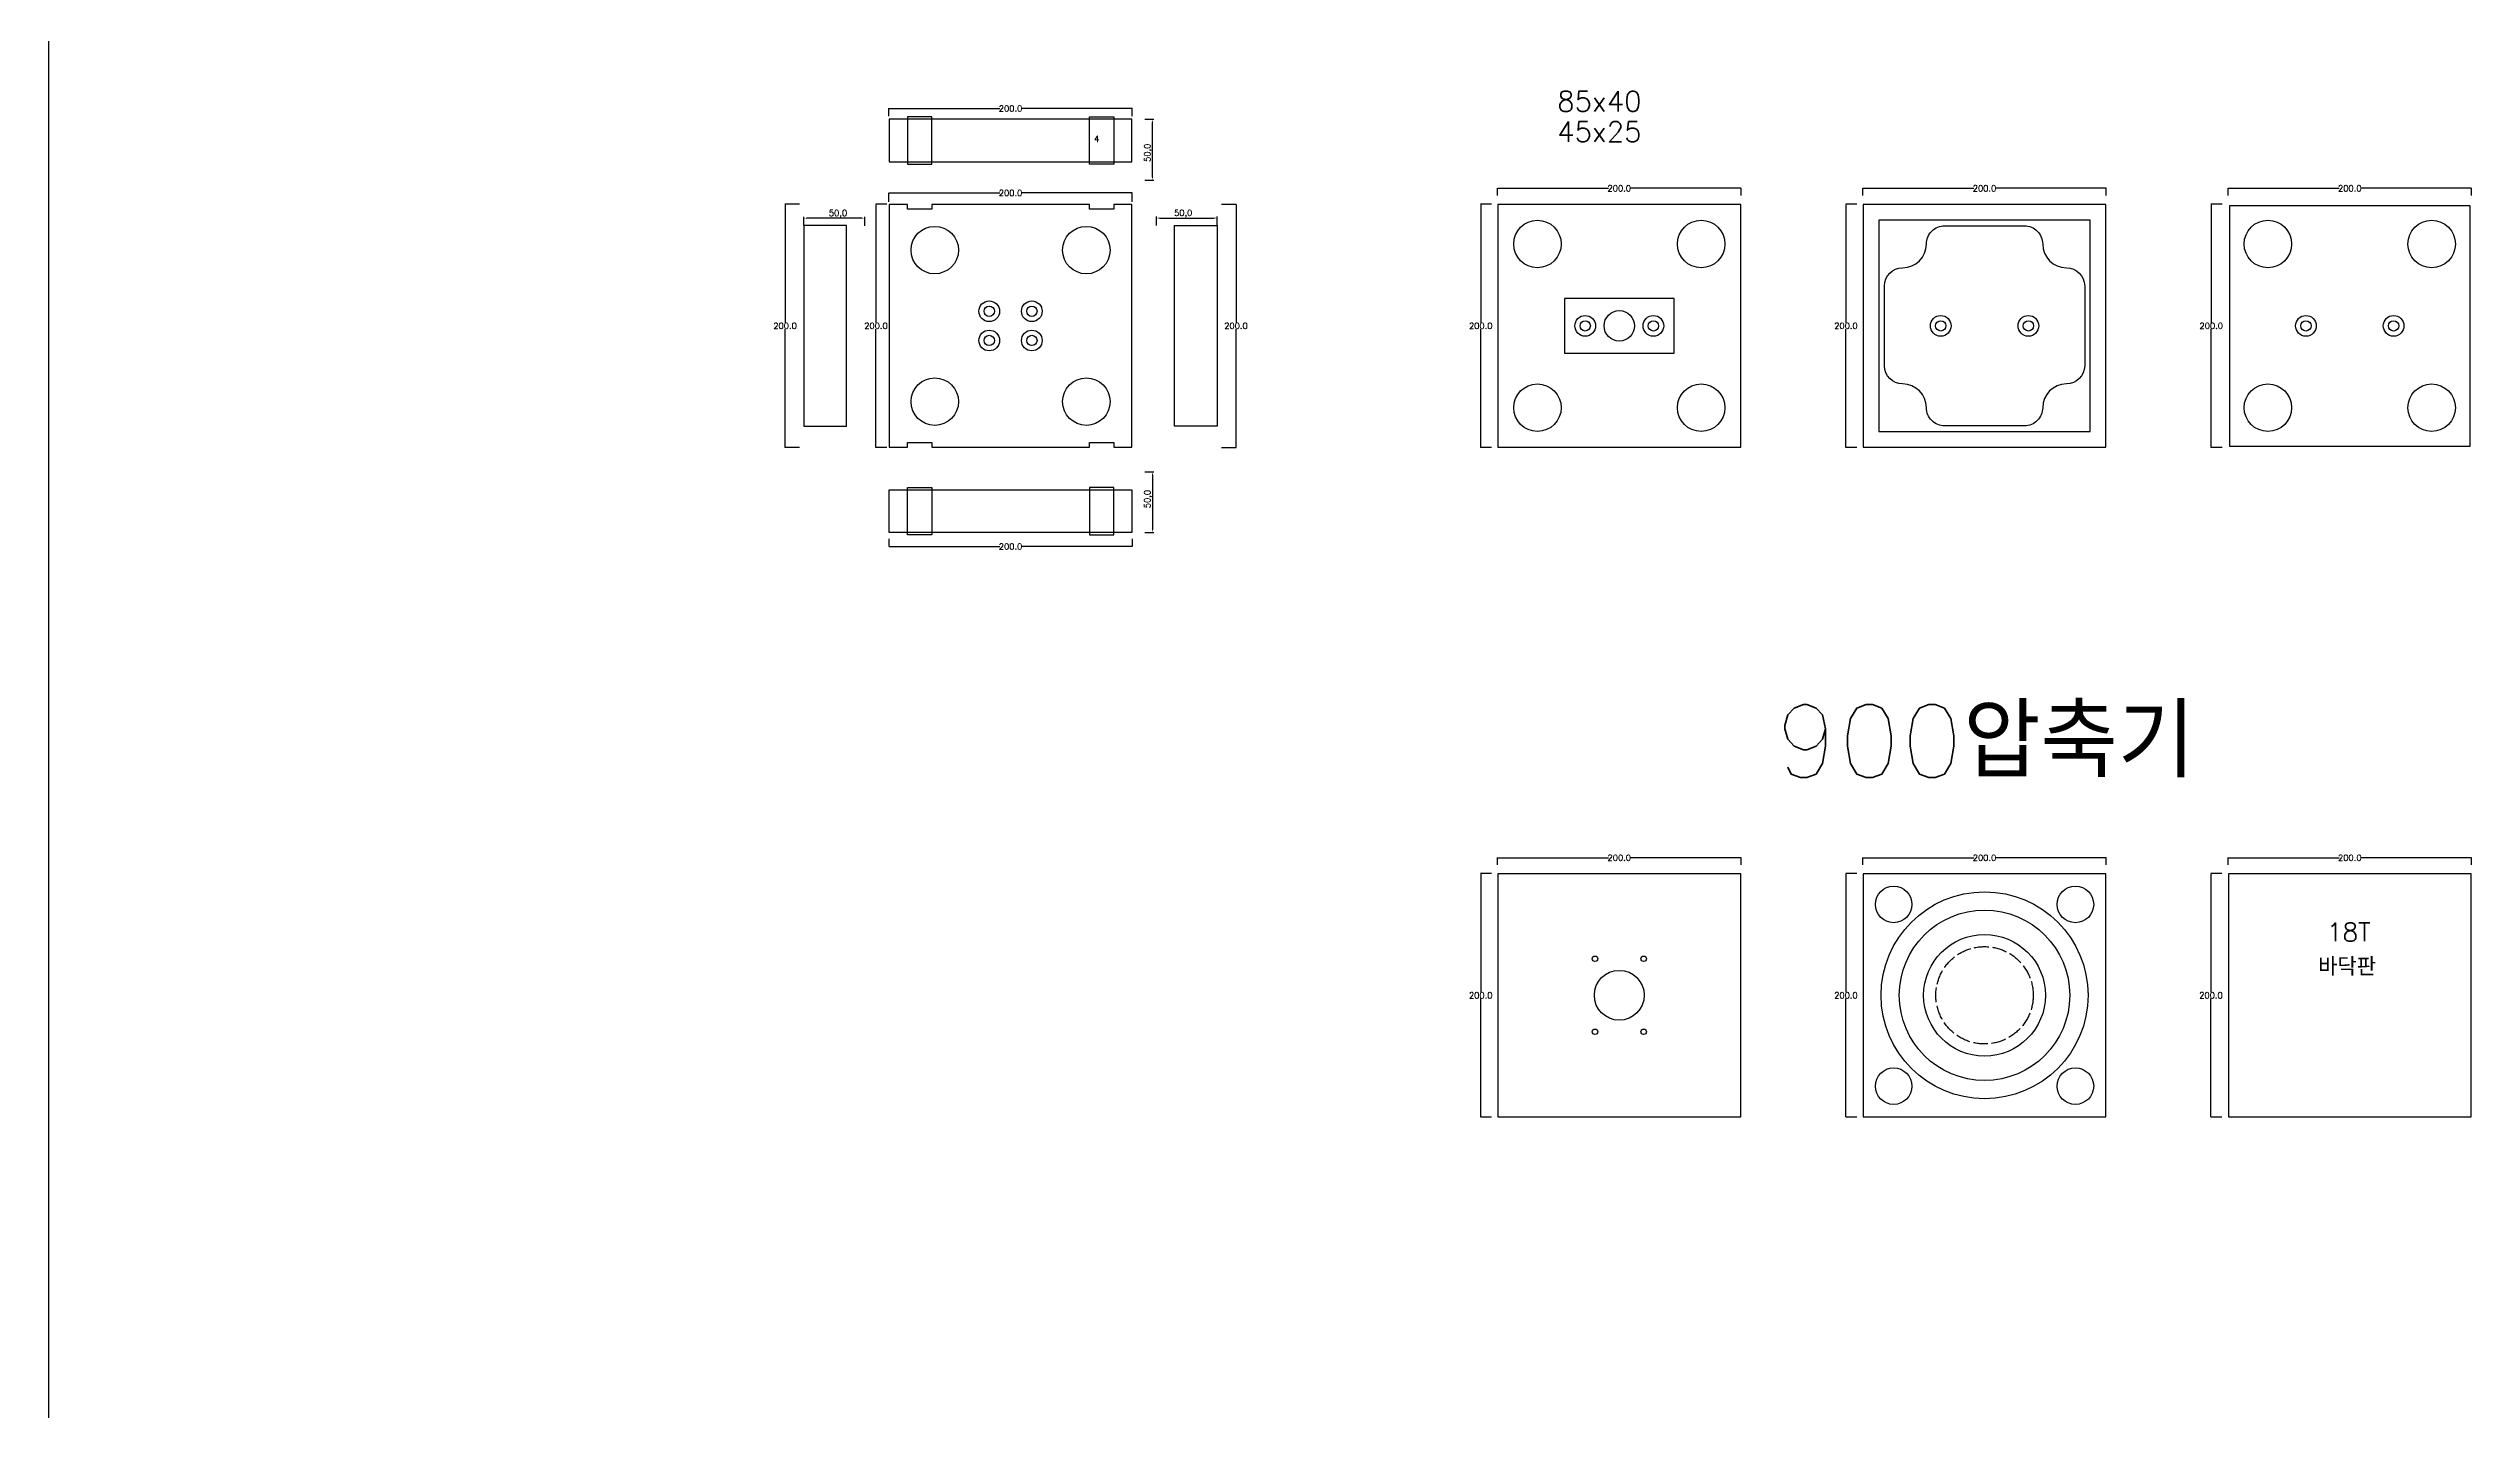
# Model space of a CAD drawing. Header units: millimetres. Extents: x 37110 to 56310, y -3510 to 5490.
# Drawn here: x 46710 to 48700, y 2099 to 3218 of the extents above; entities that cross this region are included whole.
import ezdxf

# ---------------------------------------------------------------- set-up
doc = ezdxf.new("R2010")
doc.units = ezdxf.units.MM
doc.linetypes.add('ACAD_ISO02W100', pattern=[15, 12, -3])
for name, color, linetype in [('TEXT', 3, 'Continuous'), ('볼트 구멍', 7, 'Continuous'), ('치구', 7, 'Continuous'), ('치수', 7, 'Continuous')]:
    doc.layers.add(name, color=color, linetype=linetype)
doc.styles.get("Standard").update_dxf_attribs({"font": 'txt.shx', "bigfont": 'whgtxt.shx'})
doc.dimstyles.new('ISO-25', dxfattribs={"dimtxt": 2.5, "dimasz": 2.5, "dimexe": 1.25, "dimexo": 0.625, "dimtad": 1, "dimtxsty": 'Standard', "dimcen": 2.5, "dimadec": 0, "dimazin": 0, "dimtfac": 1, "dimtmove": 0, "dimatfit": 3, "dimfxl": 0, "dimarcsym": 0})
doc.dimstyles.get("Standard").update_dxf_attribs({"dimtxt": 7, "dimasz": 0.18, "dimexe": 0.18, "dimexo": 0.0625, "dimgap": 0.09, "dimtad": 0, "dimtih": 1, "dimtoh": 1, "dimdec": 1, "dimzin": 0, "dimdsep": 46, "dimtxsty": 'Standard', "dimcen": 0.09, "dimadec": 0, "dimazin": 0, "dimtfac": 1, "dimtdec": 1, "dimtofl": 0, "dimtmove": 0, "dimatfit": 3, "dimfxl": 0, "dimtolj": 1, "dimtzin": 0, "dimarcsym": 0})

# ---------------------------------------------------------------- blocks, each defined once
blk = doc.blocks.new('*D2050')
at = {"layer": 'Defpoints', "color": 0, "linetype": 'Continuous'}
for p in [(48495.1, 2540), (48486.2, 2340), (48495.1, 2340)]:
    blk.add_point(p, dxfattribs=at)
at = {"layer": '치수', "color": 0, "linetype": 'Continuous', "lineweight": -2}
for p, q in [((48495, 2540), (48486, 2540)), ((48486.2, 2539.8), (48486.2, 2442.6)), ((48486.2, 2340.2), (48486.2, 2437.4)), ((48495, 2340), (48486, 2340))]:
    blk.add_line(p, q, dxfattribs=at)
at = {"layer": '치수', "color": 0, "linetype": 'Continuous'}
for points in [[(48486.1, 2539.8), (48486.2, 2539.8), (48486.2, 2540)], [(48486.1, 2340.2), (48486.2, 2340.2), (48486.2, 2340)]]:
    blk.add_solid(points, dxfattribs=at)
at = {"layer": '치수', "color": 0, "linetype": 'Continuous', "insert": (48486.2, 2440), "char_height": 5, "attachment_point": 5}
blk.add_mtext('\\A1;200.0', dxfattribs=at)
blk = doc.blocks.new('*D2051')
at = {"layer": 'Defpoints', "color": 0, "linetype": 'Continuous'}
for p in [(48195.3, 2540), (48186.4, 2340), (48195.3, 2340)]:
    blk.add_point(p, dxfattribs=at)
at = {"layer": '치수', "color": 0, "linetype": 'Continuous', "lineweight": -2}
for p, q in [((48195.3, 2540), (48186.2, 2540)), ((48186.4, 2539.8), (48186.4, 2442.6)), ((48186.4, 2340.2), (48186.4, 2437.4)), ((48195.3, 2340), (48186.2, 2340))]:
    blk.add_line(p, q, dxfattribs=at)
at = {"layer": '치수', "color": 0, "linetype": 'Continuous'}
for points in [[(48186.4, 2539.8), (48186.5, 2539.8), (48186.4, 2540)], [(48186.4, 2340.2), (48186.5, 2340.2), (48186.4, 2340)]]:
    blk.add_solid(points, dxfattribs=at)
at = {"layer": '치수', "color": 0, "linetype": 'Continuous', "insert": (48186.4, 2440), "char_height": 5, "attachment_point": 5}
blk.add_mtext('\\A1;200.0', dxfattribs=at)
blk = doc.blocks.new('*D2052')
at = {"layer": 'Defpoints', "color": 0, "linetype": 'Continuous'}
for p in [(47895.3, 2540), (47886.4, 2340), (47895.3, 2340)]:
    blk.add_point(p, dxfattribs=at)
at = {"layer": '치수', "color": 0, "linetype": 'Continuous', "lineweight": -2}
for p, q in [((47895.3, 2540), (47886.2, 2540)), ((47886.4, 2539.8), (47886.4, 2442.6)), ((47886.4, 2340.2), (47886.4, 2437.4)), ((47895.3, 2340), (47886.2, 2340))]:
    blk.add_line(p, q, dxfattribs=at)
at = {"layer": '치수', "color": 0, "linetype": 'Continuous'}
for points in [[(47886.4, 2539.8), (47886.5, 2539.8), (47886.4, 2540)], [(47886.4, 2340.2), (47886.5, 2340.2), (47886.4, 2340)]]:
    blk.add_solid(points, dxfattribs=at)
at = {"layer": '치수', "color": 0, "linetype": 'Continuous', "insert": (47886.4, 2440), "char_height": 5, "attachment_point": 5}
blk.add_mtext('\\A1;200.0', dxfattribs=at)
blk = doc.blocks.new('*D2055')
at = {"layer": 'Defpoints', "color": 0, "linetype": 'Continuous'}
for p in [(48100.2, 2553), (47900.2, 2547.1), (48100.2, 2547.1)]:
    blk.add_point(p, dxfattribs=at)
at = {"layer": '치수', "color": 0, "linetype": 'Continuous', "lineweight": -2}
for p, q in [((47900.2, 2547.2), (47900.2, 2553.2)), ((47900.4, 2553), (47991.4, 2553)), ((48100, 2553), (48009.1, 2553)), ((48100.2, 2547.2), (48100.2, 2553.2))]:
    blk.add_line(p, q, dxfattribs=at)
at = {"layer": '치수', "color": 0, "linetype": 'Continuous'}
for points in [[(47900.4, 2553), (47900.4, 2553), (47900.2, 2553)], [(48100, 2553), (48100, 2553), (48100.2, 2553)]]:
    blk.add_solid(points, dxfattribs=at)
at = {"layer": '치수', "color": 0, "linetype": 'Continuous', "insert": (48000.2, 2553), "char_height": 5, "attachment_point": 5}
blk.add_mtext('\\A1;200.0', dxfattribs=at)
blk = doc.blocks.new('*D2056')
at = {"layer": 'Defpoints', "color": 0, "linetype": 'Continuous'}
for p in [(48400.2, 2553), (48200.2, 2547.1), (48400.2, 2547.1)]:
    blk.add_point(p, dxfattribs=at)
at = {"layer": '치수', "color": 0, "linetype": 'Continuous', "lineweight": -2}
for p, q in [((48200.2, 2547.2), (48200.2, 2553.2)), ((48200.4, 2553), (48291.4, 2553)), ((48400, 2553), (48309.1, 2553)), ((48400.2, 2547.2), (48400.2, 2553.2))]:
    blk.add_line(p, q, dxfattribs=at)
at = {"layer": '치수', "color": 0, "linetype": 'Continuous'}
for points in [[(48200.4, 2553), (48200.4, 2553), (48200.2, 2553)], [(48400, 2553), (48400, 2553), (48400.2, 2553)]]:
    blk.add_solid(points, dxfattribs=at)
at = {"layer": '치수', "color": 0, "linetype": 'Continuous', "insert": (48300.2, 2553), "char_height": 5, "attachment_point": 5}
blk.add_mtext('\\A1;200.0', dxfattribs=at)
blk = doc.blocks.new('*D2057')
at = {"layer": 'Defpoints', "color": 0, "linetype": 'Continuous'}
for p in [(48700.2, 2553), (48500.2, 2547.1), (48700.2, 2547.1)]:
    blk.add_point(p, dxfattribs=at)
at = {"layer": '치수', "color": 0, "linetype": 'Continuous', "lineweight": -2}
for p, q in [((48500.2, 2547.2), (48500.2, 2553.2)), ((48500.4, 2553), (48591.4, 2553)), ((48700, 2553), (48609.1, 2553)), ((48700.2, 2547.2), (48700.2, 2553.2))]:
    blk.add_line(p, q, dxfattribs=at)
at = {"layer": '치수', "color": 0, "linetype": 'Continuous'}
for points in [[(48500.4, 2553), (48500.4, 2553), (48500.2, 2553)], [(48700, 2553), (48700, 2553), (48700.2, 2553)]]:
    blk.add_solid(points, dxfattribs=at)
at = {"layer": '치수', "color": 0, "linetype": 'Continuous', "insert": (48600.2, 2553), "char_height": 5, "attachment_point": 5}
blk.add_mtext('\\A1;200.0', dxfattribs=at)
blk = doc.blocks.new('*D2518')
at = {"layer": 'Defpoints', "color": 0, "linetype": 'Continuous'}
for p in [(47327.1, 3090), (47315, 2890), (47327.1, 2890)]:
    blk.add_point(p, dxfattribs=at)
at = {"layer": '치수', "color": 0, "linetype": 'Continuous', "lineweight": -2}
for p, q in [((47327, 3090), (47314.8, 3090)), ((47315, 3089.8), (47315, 2992.6)), ((47315, 2890.2), (47315, 2987.4)), ((47327, 2890), (47314.8, 2890))]:
    blk.add_line(p, q, dxfattribs=at)
at = {"layer": '치수', "color": 0, "linetype": 'Continuous'}
for points in [[(47315, 3089.8), (47315, 3089.8), (47315, 3090)], [(47315, 2890.2), (47315, 2890.2), (47315, 2890)]]:
    blk.add_solid(points, dxfattribs=at)
at = {"layer": '치수', "color": 0, "linetype": 'Continuous', "insert": (47315, 2990), "char_height": 5, "attachment_point": 5}
blk.add_mtext('\\A1;200.0', dxfattribs=at)
blk = doc.blocks.new('*D2525')
at = {"layer": 'Defpoints', "color": 0, "linetype": 'Continuous'}
for p in [(47895.3, 3090), (47886.4, 2890), (47895.3, 2890)]:
    blk.add_point(p, dxfattribs=at)
at = {"layer": '치수', "color": 0, "linetype": 'Continuous', "lineweight": -2}
for p, q in [((47895.3, 3090), (47886.2, 3090)), ((47886.4, 3089.8), (47886.4, 2992.6)), ((47886.4, 2890.2), (47886.4, 2987.4)), ((47895.3, 2890), (47886.2, 2890))]:
    blk.add_line(p, q, dxfattribs=at)
at = {"layer": '치수', "color": 0, "linetype": 'Continuous'}
for points in [[(47886.4, 3089.8), (47886.5, 3089.8), (47886.4, 3090)], [(47886.4, 2890.2), (47886.5, 2890.2), (47886.4, 2890)]]:
    blk.add_solid(points, dxfattribs=at)
at = {"layer": '치수', "color": 0, "linetype": 'Continuous', "insert": (47886.4, 2990), "char_height": 5, "attachment_point": 5}
blk.add_mtext('\\A1;200.0', dxfattribs=at)
blk = doc.blocks.new('*D2519')
at = {"layer": 'Defpoints', "color": 0, "linetype": 'Continuous'}
for p in [(47673.4, 3090), (47673.4, 2890), (47685.4, 2890)]:
    blk.add_point(p, dxfattribs=at)
at = {"layer": '치수', "color": 0, "linetype": 'Continuous', "lineweight": -2}
for p, q in [((47673.4, 3090), (47685.6, 3090)), ((47685.4, 3089.8), (47685.4, 2992.6)), ((47685.4, 2890.2), (47685.4, 2987.4)), ((47673.4, 2890), (47685.6, 2890))]:
    blk.add_line(p, q, dxfattribs=at)
at = {"layer": '치수', "color": 0, "linetype": 'Continuous'}
for points in [[(47685.4, 3089.8), (47685.5, 3089.8), (47685.4, 3090)], [(47685.4, 2890.2), (47685.5, 2890.2), (47685.4, 2890)]]:
    blk.add_solid(points, dxfattribs=at)
at = {"layer": '치수', "color": 0, "linetype": 'Continuous', "insert": (47685.4, 2990), "char_height": 5, "attachment_point": 5}
blk.add_mtext('\\A1;200.0', dxfattribs=at)
blk = doc.blocks.new('*D2529')
at = {"layer": 'Defpoints', "color": 0}
for p in [(47609.9, 3159.7), (47616.8, 3159.7), (47609.9, 3109.7)]:
    blk.add_point(p, dxfattribs=at)
at = {"layer": '치수', "color": 0, "lineweight": -2}
for p, q in [((47610.5, 3159.7), (47618, 3159.7)), ((47616.8, 3112.2), (47616.8, 3157.2)), ((47610.5, 3109.7), (47618, 3109.7))]:
    blk.add_line(p, q, dxfattribs=at)
at = {"layer": '치수', "color": 0}
for points in [[(47616.4, 3157.2), (47617.2, 3157.2), (47616.8, 3159.7)], [(47616.4, 3112.2), (47617.2, 3112.2), (47616.8, 3109.7)]]:
    blk.add_solid(points, dxfattribs=at)
at = {"layer": '치수', "color": 0, "insert": (47613.3, 3132.2), "char_height": 5, "attachment_point": 5, "rotation": 90}
blk.add_mtext('50,0', dxfattribs=at)
blk = doc.blocks.new('*D2528')
at = {"layer": 'Defpoints', "color": 0, "linetype": 'Continuous'}
for p in [(47600.2, 3168.6), (47400.2, 3162.2), (47600.2, 3162.2)]:
    blk.add_point(p, dxfattribs=at)
at = {"layer": '치수', "color": 0, "linetype": 'Continuous', "lineweight": -2}
for p, q in [((47400.2, 3162.2), (47400.2, 3168.8)), ((47400.4, 3168.6), (47491.4, 3168.6)), ((47600, 3168.6), (47509.1, 3168.6)), ((47600.2, 3162.2), (47600.2, 3168.8))]:
    blk.add_line(p, q, dxfattribs=at)
at = {"layer": '치수', "color": 0, "linetype": 'Continuous'}
for points in [[(47400.4, 3168.6), (47400.4, 3168.5), (47400.2, 3168.6)], [(47600, 3168.6), (47600, 3168.5), (47600.2, 3168.6)]]:
    blk.add_solid(points, dxfattribs=at)
at = {"layer": '치수', "color": 0, "linetype": 'Continuous', "insert": (47500.2, 3168.6), "char_height": 5, "attachment_point": 5}
blk.add_mtext('\\A1;200.0', dxfattribs=at)
blk = doc.blocks.new('*D2517')
at = {"layer": 'Defpoints', "color": 0, "linetype": 'Continuous'}
for p in [(47398.8, 3090), (47389.7, 2890), (47398.8, 2890)]:
    blk.add_point(p, dxfattribs=at)
at = {"layer": '치수', "color": 0, "linetype": 'Continuous', "lineweight": -2}
for p, q in [((47398.7, 3090), (47389.5, 3090)), ((47389.7, 3089.8), (47389.7, 2992.6)), ((47389.7, 2890.2), (47389.7, 2987.4)), ((47398.7, 2890), (47389.5, 2890))]:
    blk.add_line(p, q, dxfattribs=at)
at = {"layer": '치수', "color": 0, "linetype": 'Continuous'}
for points in [[(47389.7, 3089.8), (47389.7, 3089.8), (47389.7, 3090)], [(47389.7, 2890.2), (47389.7, 2890.2), (47389.7, 2890)]]:
    blk.add_solid(points, dxfattribs=at)
at = {"layer": '치수', "color": 0, "linetype": 'Continuous', "insert": (47389.7, 2990), "char_height": 5, "attachment_point": 5}
blk.add_mtext('\\A1;200.0', dxfattribs=at)
blk = doc.blocks.new('*D2520')
at = {"layer": 'Defpoints', "color": 0, "linetype": 'Continuous'}
for p in [(47400.2, 2815.1), (47600.2, 2815.1), (47600.2, 2808.7)]:
    blk.add_point(p, dxfattribs=at)
at = {"layer": '치수', "color": 0, "linetype": 'Continuous', "lineweight": -2}
for p, q in [((47400.2, 2815.1), (47400.2, 2808.6)), ((47400.4, 2808.7), (47491.4, 2808.7)), ((47600, 2808.7), (47509.1, 2808.7)), ((47600.2, 2815.1), (47600.2, 2808.6))]:
    blk.add_line(p, q, dxfattribs=at)
at = {"layer": '치수', "color": 0, "linetype": 'Continuous'}
for points in [[(47400.4, 2808.8), (47400.4, 2808.7), (47400.2, 2808.7)], [(47600, 2808.8), (47600, 2808.7), (47600.2, 2808.7)]]:
    blk.add_solid(points, dxfattribs=at)
at = {"layer": '치수', "color": 0, "linetype": 'Continuous', "insert": (47500.2, 2808.7), "char_height": 5, "attachment_point": 5}
blk.add_mtext('\\A1;200.0', dxfattribs=at)
blk = doc.blocks.new('*D2521')
at = {"layer": 'Defpoints', "color": 0}
for p in [(47609.9, 2870.2), (47609.9, 2820.2), (47616.8, 2820.2)]:
    blk.add_point(p, dxfattribs=at)
at = {"layer": '치수', "color": 0, "lineweight": -2}
for p, q in [((47610.5, 2870.2), (47618, 2870.2)), ((47616.8, 2867.7), (47616.8, 2822.7)), ((47610.5, 2820.2), (47618, 2820.2))]:
    blk.add_line(p, q, dxfattribs=at)
at = {"layer": '치수', "color": 0}
for points in [[(47616.4, 2867.7), (47617.2, 2867.7), (47616.8, 2870.2)], [(47616.4, 2822.7), (47617.2, 2822.7), (47616.8, 2820.2)]]:
    blk.add_solid(points, dxfattribs=at)
at = {"layer": '치수', "color": 0, "insert": (47613.3, 2847.7), "char_height": 5, "attachment_point": 5, "rotation": 90}
blk.add_mtext('50,0', dxfattribs=at)
blk = doc.blocks.new('*D2516')
at = {"layer": 'Defpoints', "color": 0, "linetype": 'Continuous'}
for p in [(47400.2, 3091.8), (47600.2, 3099.2), (47600.2, 3091.8)]:
    blk.add_point(p, dxfattribs=at)
at = {"layer": '치수', "color": 0, "linetype": 'Continuous', "lineweight": -2}
for p, q in [((47400.2, 3091.9), (47400.2, 3099.4)), ((47400.4, 3099.2), (47491.4, 3099.2)), ((47600, 3099.2), (47509.1, 3099.2)), ((47600.2, 3091.9), (47600.2, 3099.4))]:
    blk.add_line(p, q, dxfattribs=at)
at = {"layer": '치수', "color": 0, "linetype": 'Continuous'}
for points in [[(47400.4, 3099.3), (47400.4, 3099.2), (47400.2, 3099.2)], [(47600, 3099.3), (47600, 3099.2), (47600.2, 3099.2)]]:
    blk.add_solid(points, dxfattribs=at)
at = {"layer": '치수', "color": 0, "linetype": 'Continuous', "insert": (47500.2, 3099.2), "char_height": 5, "attachment_point": 5}
blk.add_mtext('\\A1;200.0', dxfattribs=at)
blk = doc.blocks.new('*D2522')
at = {"layer": 'Defpoints', "color": 0}
for p in [(47330.5, 3078.5), (47330.5, 3071.8), (47380.5, 3071.7)]:
    blk.add_point(p, dxfattribs=at)
at = {"layer": '치수', "color": 0, "lineweight": -2}
for p, q in [((47330.5, 3072.4), (47330.5, 3079.7)), ((47378, 3078.5), (47333, 3078.5)), ((47380.5, 3072.3), (47380.5, 3079.7))]:
    blk.add_line(p, q, dxfattribs=at)
at = {"layer": '치수', "color": 0}
for points in [[(47333, 3078.9), (47333, 3078.1), (47330.5, 3078.5)], [(47378, 3078.9), (47378, 3078.1), (47380.5, 3078.5)]]:
    blk.add_solid(points, dxfattribs=at)
at = {"layer": '치수', "color": 0, "insert": (47358.5, 3082), "char_height": 5, "attachment_point": 5}
blk.add_mtext('50,0', dxfattribs=at)
blk = doc.blocks.new('*D2523')
at = {"layer": 'Defpoints', "color": 0}
for p in [(47620, 3071.8), (47670, 3078.6), (47670, 3071.8)]:
    blk.add_point(p, dxfattribs=at)
at = {"layer": '치수', "color": 0, "lineweight": -2}
for p, q in [((47620, 3072.4), (47620, 3079.8)), ((47622.5, 3078.6), (47667.5, 3078.6)), ((47670, 3072.4), (47670, 3079.8))]:
    blk.add_line(p, q, dxfattribs=at)
at = {"layer": '치수', "color": 0}
for points in [[(47622.5, 3079), (47622.5, 3078.2), (47620, 3078.6)], [(47667.5, 3079), (47667.5, 3078.2), (47670, 3078.6)]]:
    blk.add_solid(points, dxfattribs=at)
at = {"layer": '치수', "color": 0, "insert": (47642, 3082.1), "char_height": 5, "attachment_point": 5}
blk.add_mtext('50,0', dxfattribs=at)
blk = doc.blocks.new('*D2530')
at = {"layer": 'Defpoints', "color": 0, "linetype": 'Continuous'}
for p in [(47900.2, 3097.1), (48100.2, 3103), (48100.2, 3097.1)]:
    blk.add_point(p, dxfattribs=at)
at = {"layer": '치수', "color": 0, "linetype": 'Continuous', "lineweight": -2}
for p, q in [((47900.2, 3097.2), (47900.2, 3103.2)), ((47900.4, 3103), (47991.4, 3103)), ((48100, 3103), (48009.1, 3103)), ((48100.2, 3097.2), (48100.2, 3103.2))]:
    blk.add_line(p, q, dxfattribs=at)
at = {"layer": '치수', "color": 0, "linetype": 'Continuous'}
for points in [[(47900.4, 3103), (47900.4, 3103), (47900.2, 3103)], [(48100, 3103), (48100, 3103), (48100.2, 3103)]]:
    blk.add_solid(points, dxfattribs=at)
at = {"layer": '치수', "color": 0, "linetype": 'Continuous', "insert": (48000.2, 3103), "char_height": 5, "attachment_point": 5}
blk.add_mtext('\\A1;200.0', dxfattribs=at)
blk = doc.blocks.new('*D2524')
at = {"layer": 'Defpoints', "color": 0, "linetype": 'Continuous'}
for p in [(48195.3, 3090), (48186.4, 2890), (48195.3, 2890)]:
    blk.add_point(p, dxfattribs=at)
at = {"layer": '치수', "color": 0, "linetype": 'Continuous', "lineweight": -2}
for p, q in [((48195.3, 3090), (48186.2, 3090)), ((48186.4, 3089.8), (48186.4, 2992.6)), ((48186.4, 2890.2), (48186.4, 2987.4)), ((48195.3, 2890), (48186.2, 2890))]:
    blk.add_line(p, q, dxfattribs=at)
at = {"layer": '치수', "color": 0, "linetype": 'Continuous'}
for points in [[(48186.4, 3089.8), (48186.5, 3089.8), (48186.4, 3090)], [(48186.4, 2890.2), (48186.5, 2890.2), (48186.4, 2890)]]:
    blk.add_solid(points, dxfattribs=at)
at = {"layer": '치수', "color": 0, "linetype": 'Continuous', "insert": (48186.4, 2990), "char_height": 5, "attachment_point": 5}
blk.add_mtext('\\A1;200.0', dxfattribs=at)
blk = doc.blocks.new('*D2531')
at = {"layer": 'Defpoints', "color": 0, "linetype": 'Continuous'}
for p in [(48200.2, 3097.1), (48400.2, 3103), (48400.2, 3097.1)]:
    blk.add_point(p, dxfattribs=at)
at = {"layer": '치수', "color": 0, "linetype": 'Continuous', "lineweight": -2}
for p, q in [((48200.2, 3097.2), (48200.2, 3103.2)), ((48200.4, 3103), (48291.4, 3103)), ((48400, 3103), (48309.1, 3103)), ((48400.2, 3097.2), (48400.2, 3103.2))]:
    blk.add_line(p, q, dxfattribs=at)
at = {"layer": '치수', "color": 0, "linetype": 'Continuous'}
for points in [[(48200.4, 3103), (48200.4, 3103), (48200.2, 3103)], [(48400, 3103), (48400, 3103), (48400.2, 3103)]]:
    blk.add_solid(points, dxfattribs=at)
at = {"layer": '치수', "color": 0, "linetype": 'Continuous', "insert": (48300.2, 3103), "char_height": 5, "attachment_point": 5}
blk.add_mtext('\\A1;200.0', dxfattribs=at)
blk = doc.blocks.new('*D2532')
at = {"layer": 'Defpoints', "color": 0, "linetype": 'Continuous'}
for p in [(48500.2, 3097.1), (48700.2, 3103), (48700.2, 3097.1)]:
    blk.add_point(p, dxfattribs=at)
at = {"layer": '치수', "color": 0, "linetype": 'Continuous', "lineweight": -2}
for p, q in [((48500.2, 3097.2), (48500.2, 3103.2)), ((48500.4, 3103), (48591.4, 3103)), ((48700, 3103), (48609.1, 3103)), ((48700.2, 3097.2), (48700.2, 3103.2))]:
    blk.add_line(p, q, dxfattribs=at)
at = {"layer": '치수', "color": 0, "linetype": 'Continuous'}
for points in [[(48500.4, 3103), (48500.4, 3103), (48500.2, 3103)], [(48700, 3103), (48700, 3103), (48700.2, 3103)]]:
    blk.add_solid(points, dxfattribs=at)
at = {"layer": '치수', "color": 0, "linetype": 'Continuous', "insert": (48600.2, 3103), "char_height": 5, "attachment_point": 5}
blk.add_mtext('\\A1;200.0', dxfattribs=at)
blk = doc.blocks.new('*D2527')
at = {"layer": 'Defpoints', "color": 0, "linetype": 'Continuous'}
for p in [(48495.3, 3090), (48486.4, 2890), (48495.3, 2890)]:
    blk.add_point(p, dxfattribs=at)
at = {"layer": '치수', "color": 0, "linetype": 'Continuous', "lineweight": -2}
for p, q in [((48495.3, 3090), (48486.2, 3090)), ((48486.4, 3089.8), (48486.4, 2992.6)), ((48486.4, 2890.2), (48486.4, 2987.4)), ((48495.3, 2890), (48486.2, 2890))]:
    blk.add_line(p, q, dxfattribs=at)
at = {"layer": '치수', "color": 0, "linetype": 'Continuous'}
for points in [[(48486.4, 3089.8), (48486.5, 3089.8), (48486.4, 3090)], [(48486.4, 2890.2), (48486.5, 2890.2), (48486.4, 2890)]]:
    blk.add_solid(points, dxfattribs=at)
at = {"layer": '치수', "color": 0, "linetype": 'Continuous', "insert": (48486.4, 2990), "char_height": 5, "attachment_point": 5}
blk.add_mtext('\\A1;200.0', dxfattribs=at)

msp = doc.modelspace()

# ---------------------------------------------------------------- linework, layer by layer
at = {"color": 6}
msp.add_line((46710, 5490), (46710, -3510), dxfattribs=at)
at = {"layer": '볼트 구멍', "color": 1}
msp.add_lwpolyline([(48045.217, 3012.5), (47955.217, 3012.5), (47955.217, 2967.5), (48045.217, 2967.5)], close=True, dxfattribs=at)
at = {"layer": '볼트 구멍', "color": 6}
for centre in [(47482.717, 3002), (47517.717, 3002), (47482.717, 2978), (47517.717, 2978), (47972.217, 2990), (48028.217, 2990), (48264.217, 2990), (48336.217, 2990), (48564.217, 2990), (48636.217, 2990)]:
    msp.add_circle(centre, 8.5, dxfattribs=at)
at = {"layer": '볼트 구멍', "color": 3}
for centre, radius in [((47482.717, 3002), 4.25), ((47517.717, 3002), 4.25), ((47972.217, 2990), 4.25), ((48000.217, 2990), 12.5), ((48028.217, 2990), 4.25), ((48264.217, 2990), 4.25), ((48336.217, 2990), 4.25), ((48564.217, 2990), 4.25), ((48636.217, 2990), 4.25), ((47482.717, 2978), 4.25), ((47517.717, 2978), 4.25), ((48300.217, 2440), 85), ((48300.217, 2440), 70), ((48300.217, 2440), 50), ((47980.217, 2470), 2.25), ((48020.217, 2470), 2.25), ((48000.217, 2440), 20.5), ((47980.217, 2410), 2.25), ((48020.217, 2410), 2.25)]:
    msp.add_circle(centre, radius, dxfattribs=at)
at = {"layer": '볼트 구멍', "color": 4, "linetype": 'ACAD_ISO02W100'}
msp.add_circle((48300.217, 2440), 40, dxfattribs=at)
at = {"layer": '치구'}
for points in [[(47400.467, 3124.75), (47599.967, 3124.75), (47599.967, 3159.75), (47400.467, 3159.75)], [(47400.467, 2890.25), (47415.467, 2890.25), (47415.467, 2894.25), (47435.467, 2894.25), (47435.467, 2890.25), (47564.967, 2890.25), (47564.967, 2894.25), (47584.967, 2894.25), (47584.967, 2890.25), (47599.967, 2890.25), (47599.967, 3089.75), (47584.967, 3089.75), (47584.967, 3085.75), (47564.967, 3085.75), (47564.967, 3089.75), (47435.467, 3089.75), (47435.467, 3085.75), (47415.467, 3085.75), (47415.467, 3089.75), (47400.467, 3089.75)], [(47900.467, 3089.75), (47900.467, 2890.25), (48099.967, 2890.25), (48099.967, 3089.75)], [(48200.467, 3089.75), (48200.467, 2890.25), (48399.967, 2890.25), (48399.967, 3089.75)], [(48501.467, 3088.75), (48501.467, 2891.25), (48698.967, 2891.25), (48698.967, 3088.75)], [(47365.467, 3072.35), (47330.467, 3072.35), (47330.467, 2907.65), (47365.467, 2907.65)], [(47634.967, 3072.35), (47669.967, 3072.35), (47669.967, 2907.65), (47634.967, 2907.65)], [(48213.467, 3076.75), (48213.467, 2903.25), (48386.967, 2903.25), (48386.967, 3076.75)], [(47400.467, 2855.25), (47599.967, 2855.25), (47599.967, 2820.25), (47400.467, 2820.25)], [(47900.467, 2539.75), (47900.467, 2340.25), (48099.967, 2340.25), (48099.967, 2539.75)], [(48200.467, 2539.75), (48200.467, 2340.25), (48399.967, 2340.25), (48399.967, 2539.75)], [(48500.467, 2539.75), (48500.467, 2340.25), (48699.967, 2340.25), (48699.967, 2539.75)]]:
    msp.add_lwpolyline(points, close=True, dxfattribs=at)
at = {"layer": '치구', "color": 1}
for points in [[(47415.467, 3122.75), (47435.467, 3122.75), (47435.467, 3161.747), (47415.467, 3161.747)], [(47584.967, 3122.75), (47564.967, 3122.75), (47564.967, 3161.747), (47584.967, 3161.747)], [(47415.467, 2857.25), (47435.467, 2857.25), (47435.467, 2818.253), (47415.467, 2818.253)], [(47584.967, 2857.25), (47564.967, 2857.25), (47564.967, 2818.253), (47584.967, 2818.253)]]:
    msp.add_lwpolyline(points, close=True, dxfattribs=at)
at = {"layer": '치구'}
msp.add_lwpolyline([(48267.467, 3072.25), (48332.967, 3072.25, -0.41421365), (48347.967, 3057.25, 0.41421347), (48367.467, 3037.75, -0.41421338), (48382.467, 3022.75), (48382.467, 2957.25, -0.41421338), (48367.467, 2942.25, 0.41421347), (48347.967, 2922.75, -0.41421365), (48332.967, 2907.75), (48267.467, 2907.75, -0.41421365), (48252.467, 2922.75, 0.41421347), (48232.967, 2942.25, -0.41421338), (48217.967, 2957.25), (48217.967, 3022.75, -0.41421338), (48232.967, 3037.75, 0.41421347), (48252.467, 3057.25, -0.41421365)], format="xyb", close=True, dxfattribs=at)
for centre in [(47437.967, 3052.25), (47562.467, 3052.25), (47932.967, 3057.25), (48067.467, 3057.25), (48532.967, 3057.25), (48667.467, 3057.25), (47437.967, 2927.75), (47562.467, 2927.75), (47932.967, 2922.75), (48067.467, 2922.75), (48532.967, 2922.75), (48667.467, 2922.75)]:
    msp.add_circle(centre, 19.5, dxfattribs=at)
at = {"layer": '치구', "color": 0}
for centre in [(48225.567, 2514.65), (48374.867, 2514.65), (48225.567, 2365.35), (48374.867, 2365.35)]:
    msp.add_circle(centre, 15, dxfattribs=at)

# ---------------------------------------------------------------- texts
at = {"color": 1}
for s, p in [('85x40', (47949.216, 3166.189)), ('45x25', (47949.216, 3141.189))]:
    msp.add_text(s, height=16.6667, dxfattribs=at).set_placement(p)
at = {"color": 0}
msp.add_text('900압축기', height=60, dxfattribs=at).set_placement((48128.427, 2618.878))
at = {"layer": 'TEXT', "color": 1}
for s, height, p in [('4', 5, (47568.779, 3141.052)), ('18T', 15, (48581.379, 2484.439)), ('바닥판', 15, (48574.195, 2456.043))]:
    msp.add_text(s, height=height, dxfattribs=at).set_placement(p)

# ---------------------------------------------------------------- dimensions: what is measured, and where the dimension line sits
at = {"layer": '치수', "color": 4, "linetype": 'Continuous'}
for base, p1, p2, picture, middle in [((47600.217, 3168.572), (47400.217, 3162.175), (47600.217, 3162.175), '*D2528', (47500.217, 3168.572)), ((47600.217, 2808.739), (47400.217, 2815.137), (47600.217, 2815.137), '*D2520', (47500.217, 2808.739))]:
    dim = msp.add_linear_dim(base=base, p1=p1, p2=p2, dimstyle='Standard', override={"dimtxt": 5}, dxfattribs=at)
    dim.commit()
    dim.dimension.update_dxf_attribs({"geometry": picture, "text_midpoint": middle, "dimtype": 160})
at = {"layer": '치수', "color": 4}
for base, p1, p2, angle, picture, middle in [((47616.794, 3159.75), (47609.897, 3109.75), (47609.897, 3159.75), 90, '*D2529', (47616.794, 3132.25)), ((47330.467, 3078.477), (47380.467, 3071.7), (47330.467, 3071.8), 180, '*D2522', (47358.467, 3078.477)), ((47616.794, 2820.25), (47609.897, 2870.25), (47609.897, 2820.25), 270, '*D2521', (47616.794, 2847.75))]:
    dim = msp.add_linear_dim(base=base, p1=p1, p2=p2, angle=angle, dimstyle='ISO-25', override={"dimtxt": 5, "dimdec": 1, "dimzin": 0, "dimtdec": 1}, dxfattribs=at)
    dim.commit()
    dim.dimension.update_dxf_attribs({"geometry": picture, "text_midpoint": middle, "dimtype": 160})
at = {"layer": '치수', "color": 4, "linetype": 'Continuous'}
for base, p1, p2, picture, middle in [((48100.217, 3102.99), (47900.217, 3097.107), (48100.217, 3097.107), '*D2530', (48000.217, 3102.99)), ((48400.217, 3102.99), (48200.217, 3097.107), (48400.217, 3097.107), '*D2531', (48300.217, 3102.99)), ((48700.217, 3102.99), (48500.217, 3097.107), (48700.217, 3097.107), '*D2532', (48600.217, 3102.99)), ((47600.217, 3099.222), (47400.217, 3091.825), (47600.217, 3091.825), '*D2516', (47500.217, 3099.222)), ((48100.217, 2552.99), (47900.217, 2547.107), (48100.217, 2547.107), '*D2055', (48000.217, 2552.99)), ((48400.217, 2552.99), (48200.217, 2547.107), (48400.217, 2547.107), '*D2056', (48300.217, 2552.99)), ((48700.217, 2552.99), (48500.217, 2547.107), (48700.217, 2547.107), '*D2057', (48600.217, 2552.99))]:
    dim = msp.add_linear_dim(base=base, p1=p1, p2=p2, dimstyle='Standard', override={"dimtxt": 5}, dxfattribs=at)
    dim.commit()
    dim.dimension.update_dxf_attribs({"geometry": picture, "text_midpoint": middle})
for base, p1, p2, picture, middle in [((47314.999, 2890), (47327.069, 3090), (47327.069, 2890), '*D2518', (47314.999, 2990)), ((47389.687, 2890), (47398.757, 3090), (47398.757, 2890), '*D2517', (47389.687, 2990)), ((47685.435, 2890), (47673.365, 3090), (47673.365, 2890), '*D2519', (47685.435, 2990)), ((47886.421, 2890), (47895.326, 3090), (47895.326, 2890), '*D2525', (47886.421, 2990)), ((48186.421, 2890), (48195.326, 3090), (48195.326, 2890), '*D2524', (48186.421, 2990)), ((48486.421, 2890), (48495.326, 3090), (48495.326, 2890), '*D2527', (48486.421, 2990)), ((47886.421, 2340), (47895.326, 2540), (47895.326, 2340), '*D2052', (47886.421, 2440)), ((48186.421, 2340), (48195.326, 2540), (48195.326, 2340), '*D2051', (48186.421, 2440)), ((48486.171, 2340), (48495.076, 2540), (48495.076, 2340), '*D2050', (48486.171, 2440))]:
    dim = msp.add_linear_dim(base=base, p1=p1, p2=p2, angle=90, dimstyle='Standard', override={"dimtxt": 5}, dxfattribs=at)
    dim.commit()
    dim.dimension.update_dxf_attribs({"geometry": picture, "text_midpoint": middle})
at = {"layer": '치수', "color": 4}
dim = msp.add_linear_dim(base=(47669.967, 3078.577), p1=(47619.967, 3071.8), p2=(47669.967, 3071.8), dimstyle='ISO-25', override={"dimtxt": 5, "dimdec": 1, "dimzin": 0, "dimtdec": 1}, dxfattribs=at)
dim.commit()
dim.dimension.update_dxf_attribs({"geometry": '*D2523', "text_midpoint": (47641.967, 3078.577), "dimtype": 160})

doc.saveas('drawing.dxf')
